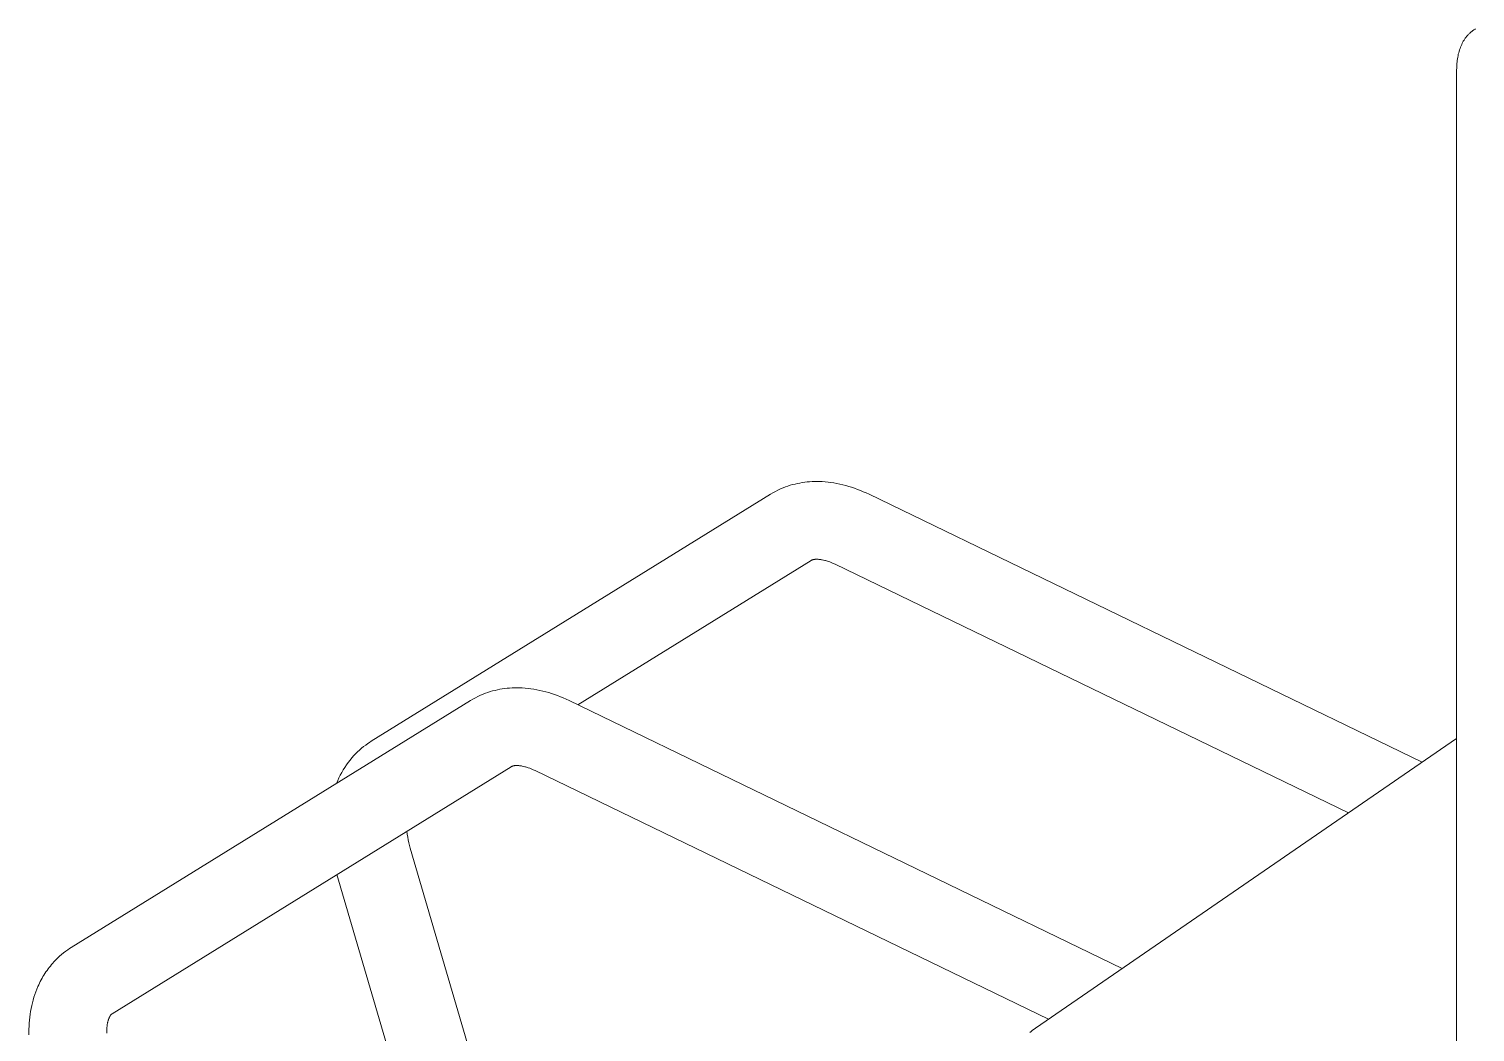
# Model space of a CAD drawing. Header units: inches. Extents: x -8 to 201, y -1 to 136.
# Drawn here: x 132.55 to 139.17, y 76.44 to 81.04 of the extents above; entities that cross this region are included whole.
import ezdxf

# ---------------------------------------------------------------- set-up
doc = ezdxf.new("R2010")
doc.units = ezdxf.units.IN
doc.layers.add('ZANO_R', color=7, linetype='Continuous', lineweight=0)

msp = doc.modelspace()

# ---------------------------------------------------------------- linework, layer by layer
at = {"layer": 'ZANO_R'}
for p, q in [((139.16329, 81.03716), (139.16591, 81.03871)), ((139.16591, 81.03871), (139.16856, 81.0402)), ((139.10454, 80.96914), (139.10744, 80.97507)), ((139.10744, 80.97507), (139.10896, 80.97798)), ((139.10896, 80.97798), (139.11052, 80.98085)), ((139.11052, 80.98085), (139.11212, 80.98368)), ((139.11212, 80.98368), (139.11377, 80.98646)), ((139.11377, 80.98646), (139.11546, 80.98921)), ((139.11546, 80.98921), (139.1172, 80.99191)), ((139.1172, 80.99191), (139.11898, 80.99457)), ((139.11898, 80.99457), (139.1208, 80.99718)), ((139.1208, 80.99718), (139.12267, 80.99975)), ((139.12267, 80.99975), (139.12458, 81.00226)), ((139.12458, 81.00226), (139.12653, 81.00474)), ((139.12653, 81.00474), (139.12853, 81.00716)), ((139.12853, 81.00716), (139.13057, 81.00953)), ((139.13057, 81.00953), (139.13265, 81.01185)), ((139.13265, 81.01185), (139.13477, 81.01412)), ((139.13477, 81.01412), (139.13693, 81.01634)), ((139.13693, 81.01634), (139.13913, 81.01851)), ((139.13913, 81.01851), (139.14138, 81.02063)), ((139.14138, 81.02063), (139.14366, 81.02269)), ((139.14366, 81.02269), (139.14598, 81.02469)), ((139.14598, 81.02469), (139.14834, 81.02664)), ((139.14834, 81.02664), (139.15074, 81.02854)), ((139.15074, 81.02854), (139.15318, 81.03038)), ((139.15318, 81.03038), (139.15565, 81.03216)), ((139.15565, 81.03216), (139.15816, 81.03388)), ((139.15816, 81.03388), (139.16071, 81.03555)), ((139.16071, 81.03555), (139.16329, 81.03716)), ((139.08527, 80.90306), (139.08642, 80.91009)), ((139.08642, 80.91009), (139.08774, 80.91706)), ((139.08774, 80.91706), (139.08923, 80.92394)), ((139.08923, 80.92394), (139.09089, 80.93073)), ((139.09089, 80.93073), (139.09273, 80.93742)), ((139.09273, 80.93742), (139.09474, 80.94401)), ((139.09474, 80.94401), (139.09692, 80.95048)), ((139.09692, 80.95048), (139.09928, 80.95684)), ((139.09928, 80.95684), (139.10182, 80.96305)), ((139.10182, 80.96305), (139.10454, 80.96914)), ((139.08162, 80.8524), (139.08169, 80.85974)), ((139.08162, 75.70168), (139.08162, 80.8524)), ((139.08169, 80.85974), (139.0819, 80.86705)), ((139.0819, 80.86705), (139.08227, 80.87434)), ((139.08227, 80.87434), (139.08278, 80.88159)), ((139.08278, 80.88159), (139.08345, 80.8888)), ((139.08345, 80.8888), (139.08428, 80.89596)), ((139.08428, 80.89596), (139.08527, 80.90306)), ((135.9509, 78.91505), (135.96255, 78.92144)), ((135.96255, 78.92144), (135.97441, 78.92742)), ((135.97441, 78.92742), (135.98647, 78.93299)), ((135.98647, 78.93299), (135.99873, 78.93812)), ((135.99873, 78.93812), (136.00928, 78.94216)), ((136.00928, 78.94216), (136.01994, 78.94589)), ((136.01994, 78.94589), (136.03068, 78.9493)), ((136.03068, 78.9493), (136.04151, 78.9524)), ((136.04151, 78.9524), (136.05242, 78.9552)), ((136.05242, 78.9552), (136.06341, 78.95769)), ((136.06341, 78.95769), (136.07447, 78.95987)), ((136.07447, 78.95987), (136.0856, 78.96176)), ((136.0856, 78.96176), (136.09678, 78.96334)), ((136.09678, 78.96334), (136.10802, 78.96463)), ((136.10802, 78.96463), (136.11932, 78.96562)), ((136.11932, 78.96562), (136.13065, 78.96632)), ((136.13065, 78.96632), (136.14203, 78.96672)), ((136.14203, 78.96672), (136.15344, 78.96684)), ((136.15344, 78.96684), (136.16488, 78.96667)), ((136.16488, 78.96667), (136.17635, 78.96621)), ((136.17635, 78.96621), (136.18992, 78.96531)), ((136.18992, 78.96531), (136.2035, 78.96401)), ((136.2035, 78.96401), (136.21709, 78.96234)), ((136.21709, 78.96234), (136.23067, 78.96028)), ((136.23067, 78.96028), (136.24423, 78.95786)), ((136.24423, 78.95786), (136.25778, 78.95506)), ((136.25778, 78.95506), (136.27131, 78.95191)), ((136.27131, 78.95191), (136.28482, 78.94839)), ((136.28482, 78.94839), (136.29829, 78.94453)), ((136.29829, 78.94453), (136.31172, 78.94032)), ((136.31172, 78.94032), (136.3251, 78.93578)), ((136.3251, 78.93578), (136.33844, 78.93089)), ((136.33844, 78.93089), (136.35172, 78.92568)), ((136.35172, 78.92568), (136.36494, 78.92015)), ((136.36494, 78.92015), (136.3781, 78.9143)), ((134.1122, 77.77668), (135.93948, 78.90826)), ((135.93948, 78.90826), (135.9509, 78.91505)), ((136.3781, 78.9143), (136.39118, 78.90813)), ((136.39118, 78.90813), (138.92436, 77.68092)), ((136.12697, 78.6055), (135.05809, 77.94357)), ((136.12736, 78.60573), (136.12697, 78.6055)), ((136.12776, 78.60596), (136.12736, 78.60573)), ((136.12815, 78.60618), (136.12776, 78.60596)), ((136.12856, 78.60639), (136.12815, 78.60618)), ((136.12896, 78.60659), (136.12856, 78.60639)), ((136.12937, 78.60679), (136.12896, 78.60659)), ((136.1302, 78.60716), (136.12937, 78.60679)), ((136.13104, 78.6075), (136.1302, 78.60716)), ((136.13189, 78.60782), (136.13104, 78.6075)), ((136.13275, 78.60812), (136.13189, 78.60782)), ((136.13362, 78.60839), (136.13275, 78.60812)), ((136.13465, 78.60869), (136.13362, 78.60839)), ((136.13569, 78.60896), (136.13465, 78.60869)), ((136.13673, 78.60921), (136.13569, 78.60896)), ((136.13778, 78.60943), (136.13673, 78.60921)), ((136.13884, 78.60964), (136.13778, 78.60943)), ((136.1399, 78.60982), (136.13884, 78.60964)), ((136.14202, 78.61012), (136.1399, 78.60982)), ((136.14343, 78.61028), (136.14202, 78.61012)), ((136.14485, 78.61042), (136.14343, 78.61028)), ((136.14627, 78.61053), (136.14485, 78.61042)), ((136.14768, 78.61062), (136.14627, 78.61053)), ((136.15053, 78.61072), (136.14768, 78.61062)), ((136.15337, 78.61073), (136.15053, 78.61072)), ((136.15622, 78.61065), (136.15337, 78.61073)), ((136.15906, 78.6105), (136.15622, 78.61065)), ((136.1619, 78.61028), (136.15906, 78.6105)), ((136.16473, 78.61), (136.1619, 78.61028)), ((136.16775, 78.60963), (136.16473, 78.61)), ((136.17076, 78.60921), (136.16775, 78.60963)), ((136.17376, 78.60872), (136.17076, 78.60921)), ((136.17675, 78.60818), (136.17376, 78.60872)), ((136.1827, 78.60694), (136.17675, 78.60818)), ((136.18861, 78.6055), (136.1827, 78.60694)), ((136.1927, 78.60439), (136.18861, 78.6055)), ((136.19677, 78.60319), (136.1927, 78.60439)), ((136.20081, 78.60192), (136.19677, 78.60319)), ((136.20483, 78.60058), (136.20081, 78.60192)), ((136.21153, 78.59817), (136.20483, 78.60058)), ((136.21816, 78.59557), (136.21153, 78.59817)), ((136.2271, 78.59175), (136.21816, 78.59557)), ((136.23592, 78.58765), (136.2271, 78.59175)), ((138.58688, 77.44871), (136.23592, 78.58765)), ((134.61304, 77.98797), (134.62529, 77.99311)), ((134.62529, 77.99311), (134.63585, 77.99714)), ((134.63585, 77.99714), (134.6465, 78.00087)), ((134.6465, 78.00087), (134.65724, 78.00428)), ((134.65724, 78.00428), (134.66808, 78.00739)), ((134.66808, 78.00739), (134.67899, 78.01018)), ((134.67899, 78.01018), (134.68998, 78.01267)), ((134.68998, 78.01267), (134.70104, 78.01486)), ((134.70104, 78.01486), (134.71216, 78.01674)), ((134.71216, 78.01674), (134.72335, 78.01832)), ((134.72335, 78.01832), (134.73459, 78.01961)), ((134.73459, 78.01961), (134.74588, 78.0206)), ((134.74588, 78.0206), (134.75722, 78.0213)), ((134.75722, 78.0213), (134.76859, 78.02171)), ((134.76859, 78.02171), (134.78, 78.02182)), ((134.78, 78.02182), (134.79144, 78.02165)), ((134.79144, 78.02165), (134.80291, 78.02119)), ((134.80291, 78.02119), (134.81649, 78.02029)), ((134.81649, 78.02029), (134.83007, 78.019)), ((134.83007, 78.019), (134.84365, 78.01732)), ((134.84365, 78.01732), (134.85723, 78.01527)), ((134.85723, 78.01527), (134.8708, 78.01284)), ((134.8708, 78.01284), (134.88435, 78.01004)), ((134.88435, 78.01004), (134.89788, 78.00689)), ((134.89788, 78.00689), (134.91138, 78.00338)), ((134.91138, 78.00338), (134.92485, 77.99951)), ((134.92485, 77.99951), (134.93828, 77.99531)), ((134.93828, 77.99531), (134.95167, 77.99076)), ((132.73876, 76.83166), (134.56605, 77.96324)), ((134.56605, 77.96324), (134.57746, 77.97003)), ((134.57746, 77.97003), (134.58911, 77.97642)), ((134.58911, 77.97642), (134.60097, 77.9824)), ((134.60097, 77.9824), (134.61304, 77.98797)), ((134.95167, 77.99076), (134.965, 77.98588)), ((134.965, 77.98588), (134.97829, 77.98067)), ((134.97829, 77.98067), (134.99151, 77.97513)), ((134.99151, 77.97513), (135.00466, 77.96928)), ((135.00466, 77.96928), (135.01774, 77.96311)), ((135.01774, 77.96311), (137.55091, 76.73591)), ((134.04146, 77.72011), (134.05007, 77.7286)), ((134.05007, 77.7286), (134.05895, 77.73681)), ((134.05895, 77.73681), (134.06808, 77.74474)), ((134.06808, 77.74474), (134.07747, 77.75237)), ((134.07747, 77.75237), (134.08709, 77.7597)), ((134.08709, 77.7597), (134.09694, 77.76671)), ((134.09694, 77.76671), (134.10451, 77.77179)), ((134.10451, 77.77179), (134.1122, 77.77668)), ((137.1538, 76.46268), (139.08162, 77.78913)), ((133.99126, 77.65715), (133.9989, 77.66853)), ((133.9989, 77.66853), (134.00692, 77.67966)), ((134.00692, 77.67966), (134.0153, 77.69051)), ((134.0153, 77.69051), (134.02404, 77.70108)), ((134.02404, 77.70108), (134.03312, 77.71135)), ((134.03312, 77.71135), (134.04146, 77.72011)), ((134.75676, 77.66214), (134.75593, 77.66177)), ((134.7576, 77.66248), (134.75676, 77.66214)), ((134.75845, 77.6628), (134.7576, 77.66248)), ((134.75931, 77.6631), (134.75845, 77.6628)), ((134.76018, 77.66338), (134.75931, 77.6631)), ((134.76121, 77.66367), (134.76018, 77.66338)), ((134.76225, 77.66395), (134.76121, 77.66367)), ((134.7633, 77.66419), (134.76225, 77.66395)), ((134.76435, 77.66442), (134.7633, 77.66419)), ((134.7654, 77.66462), (134.76435, 77.66442)), ((134.76646, 77.6648), (134.7654, 77.66462)), ((134.76859, 77.6651), (134.76646, 77.6648)), ((134.77, 77.66527), (134.76859, 77.6651)), ((134.77141, 77.6654), (134.77, 77.66527)), ((134.77283, 77.66552), (134.77141, 77.6654)), ((134.77425, 77.6656), (134.77283, 77.66552)), ((134.77709, 77.6657), (134.77425, 77.6656)), ((134.77993, 77.66571), (134.77709, 77.6657)), ((134.78278, 77.66564), (134.77993, 77.66571)), ((134.78562, 77.66548), (134.78278, 77.66564)), ((134.78846, 77.66526), (134.78562, 77.66548)), ((134.7913, 77.66498), (134.78846, 77.66526)), ((134.79432, 77.66461), (134.7913, 77.66498)), ((134.79733, 77.66419), (134.79432, 77.66461)), ((134.80033, 77.6637), (134.79733, 77.66419)), ((134.80332, 77.66316), (134.80033, 77.6637)), ((134.80927, 77.66192), (134.80332, 77.66316)), ((134.75354, 77.66048), (132.92625, 76.5289)), ((133.95376, 77.58407), (133.95898, 77.59675)), ((133.95898, 77.59675), (133.96462, 77.60925)), ((133.96462, 77.60925), (133.97068, 77.62155)), ((133.97068, 77.62155), (133.97714, 77.63364)), ((133.97714, 77.63364), (133.98401, 77.64551)), ((133.98401, 77.64551), (133.99126, 77.65715)), ((134.75393, 77.66071), (134.75354, 77.66048)), ((134.75432, 77.66094), (134.75393, 77.66071)), ((134.75472, 77.66116), (134.75432, 77.66094)), ((134.75512, 77.66137), (134.75472, 77.66116)), ((134.75553, 77.66157), (134.75512, 77.66137)), ((134.75593, 77.66177), (134.75553, 77.66157)), ((134.81517, 77.66048), (134.80927, 77.66192)), ((134.81926, 77.65937), (134.81517, 77.66048)), ((134.82333, 77.65817), (134.81926, 77.65937)), ((134.82737, 77.6569), (134.82333, 77.65817)), ((134.83139, 77.65556), (134.82737, 77.6569)), ((134.83809, 77.65315), (134.83139, 77.65556)), ((134.84472, 77.65055), (134.83809, 77.65315)), ((134.85367, 77.64673), (134.84472, 77.65055)), ((134.86248, 77.64263), (134.85367, 77.64673)), ((137.21343, 76.5037), (134.86248, 77.64263)), ((134.27579, 77.36462), (134.27725, 77.3514)), ((134.27725, 77.3514), (134.27914, 77.33824)), ((134.27914, 77.33824), (134.28146, 77.32514)), ((134.28146, 77.32514), (134.28421, 77.31213)), ((134.28421, 77.31213), (134.28739, 77.29921)), ((134.28739, 77.29921), (134.29099, 77.28641)), ((134.29099, 77.28641), (135.98101, 71.52095)), ((135.63928, 71.42078), (133.95516, 77.16607)), ((132.69465, 76.79972), (132.70403, 76.80735)), ((132.70403, 76.80735), (132.71365, 76.81468)), ((132.71365, 76.81468), (132.7235, 76.82169)), ((132.7235, 76.82169), (132.73107, 76.82677)), ((132.73107, 76.82677), (132.73876, 76.83166)), ((132.63282, 76.73386), (132.63791, 76.74057)), ((132.63791, 76.74057), (132.64314, 76.74718)), ((132.64314, 76.74718), (132.64851, 76.75368)), ((132.64851, 76.75368), (132.65403, 76.76006)), ((132.65403, 76.76006), (132.65969, 76.76633)), ((132.65969, 76.76633), (132.66802, 76.77509)), ((132.66802, 76.77509), (132.67664, 76.78358)), ((132.67664, 76.78358), (132.68551, 76.79179)), ((132.68551, 76.79179), (132.69465, 76.79972)), ((132.59347, 76.66882), (132.59727, 76.67643)), ((132.59727, 76.67643), (132.60121, 76.68394)), ((132.60121, 76.68394), (132.6053, 76.69137)), ((132.6053, 76.69137), (132.60953, 76.69869)), ((132.60953, 76.69869), (132.6139, 76.70593)), ((132.6139, 76.70593), (132.61841, 76.71306)), ((132.61841, 76.71306), (132.62307, 76.7201)), ((132.62307, 76.7201), (132.62788, 76.72703)), ((132.62788, 76.72703), (132.63282, 76.73386)), ((132.56431, 76.59147), (132.56803, 76.60415)), ((132.56803, 76.60415), (132.57208, 76.61668)), ((132.57208, 76.61668), (132.57648, 76.62906)), ((132.57648, 76.62906), (132.58122, 76.64129)), ((132.58122, 76.64129), (132.58631, 76.65335)), ((132.58631, 76.65335), (132.58982, 76.66113)), ((132.58982, 76.66113), (132.59347, 76.66882)), ((132.55074, 76.52621), (132.55279, 76.53949)), ((132.55279, 76.53949), (132.55518, 76.55266)), ((132.55518, 76.55266), (132.55789, 76.56572)), ((132.55789, 76.56572), (132.56093, 76.57866)), ((132.56093, 76.57866), (132.56431, 76.59147)), ((132.54526, 76.45849), (132.54572, 76.47218)), ((132.54572, 76.47218), (132.5465, 76.48581)), ((132.5465, 76.48581), (132.54759, 76.49937)), ((132.54759, 76.49937), (132.54901, 76.51284)), ((132.54901, 76.51284), (132.55074, 76.52621)), ((132.90257, 76.47029), (132.9022, 76.46666)), ((132.90301, 76.47392), (132.90257, 76.47029)), ((132.90383, 76.47955), (132.90301, 76.47392)), ((132.90484, 76.48515), (132.90383, 76.47955)), ((132.90541, 76.48793), (132.90484, 76.48515)), ((132.90604, 76.4907), (132.90541, 76.48793)), ((132.90672, 76.49346), (132.90604, 76.4907)), ((132.90746, 76.49621), (132.90672, 76.49346)), ((132.90822, 76.49881), (132.90746, 76.49621)), ((132.90903, 76.5014), (132.90822, 76.49881)), ((132.9099, 76.50396), (132.90903, 76.5014)), ((132.91085, 76.5065), (132.9099, 76.50396)), ((132.91186, 76.50901), (132.91085, 76.5065)), ((132.91296, 76.51148), (132.91186, 76.50901)), ((132.91354, 76.5127), (132.91296, 76.51148)), ((132.91414, 76.51391), (132.91354, 76.5127)), ((132.91477, 76.51511), (132.91414, 76.51391)), ((132.91541, 76.5163), (132.91477, 76.51511)), ((132.91597, 76.51728), (132.91541, 76.5163)), ((132.91655, 76.51826), (132.91597, 76.51728)), ((132.91715, 76.51922), (132.91655, 76.51826)), ((132.91777, 76.52017), (132.91715, 76.51922)), ((132.91841, 76.52111), (132.91777, 76.52017)), ((132.91908, 76.52202), (132.91841, 76.52111)), ((132.91977, 76.52292), (132.91908, 76.52202)), ((132.92049, 76.5238), (132.91977, 76.52292)), ((132.92104, 76.52443), (132.92049, 76.5238)), ((132.9216, 76.52505), (132.92104, 76.52443)), ((132.92218, 76.52566), (132.9216, 76.52505)), ((132.92279, 76.52624), (132.92218, 76.52566)), ((132.92309, 76.52653), (132.92279, 76.52624)), ((132.92341, 76.52681), (132.92309, 76.52653)), ((132.92373, 76.52708), (132.92341, 76.52681)), ((132.92405, 76.52735), (132.92373, 76.52708)), ((132.92438, 76.52761), (132.92405, 76.52735)), ((132.92471, 76.52786), (132.92438, 76.52761)), ((132.92505, 76.52811), (132.92471, 76.52786)), ((132.9254, 76.52834), (132.92505, 76.52811)), ((132.92625, 76.5289), (132.9254, 76.52834)), ((132.54511, 76.44472), (132.54526, 76.45849)), ((132.54523, 76.43223), (132.54511, 76.44472)), ((132.90133, 76.45207), (132.90122, 76.44477)), ((132.90122, 76.44477), (132.90128, 76.43903)), ((132.90164, 76.45937), (132.90133, 76.45207)), ((132.9022, 76.46666), (132.90164, 76.45937)), ((137.13389, 76.44752), (137.12776, 76.44217)), ((137.14028, 76.45272), (137.13389, 76.44752)), ((137.14691, 76.45777), (137.14028, 76.45272)), ((137.1538, 76.46268), (137.14691, 76.45777))]:
    msp.add_line(p, q, dxfattribs=at)

doc.saveas('drawing.dxf')
